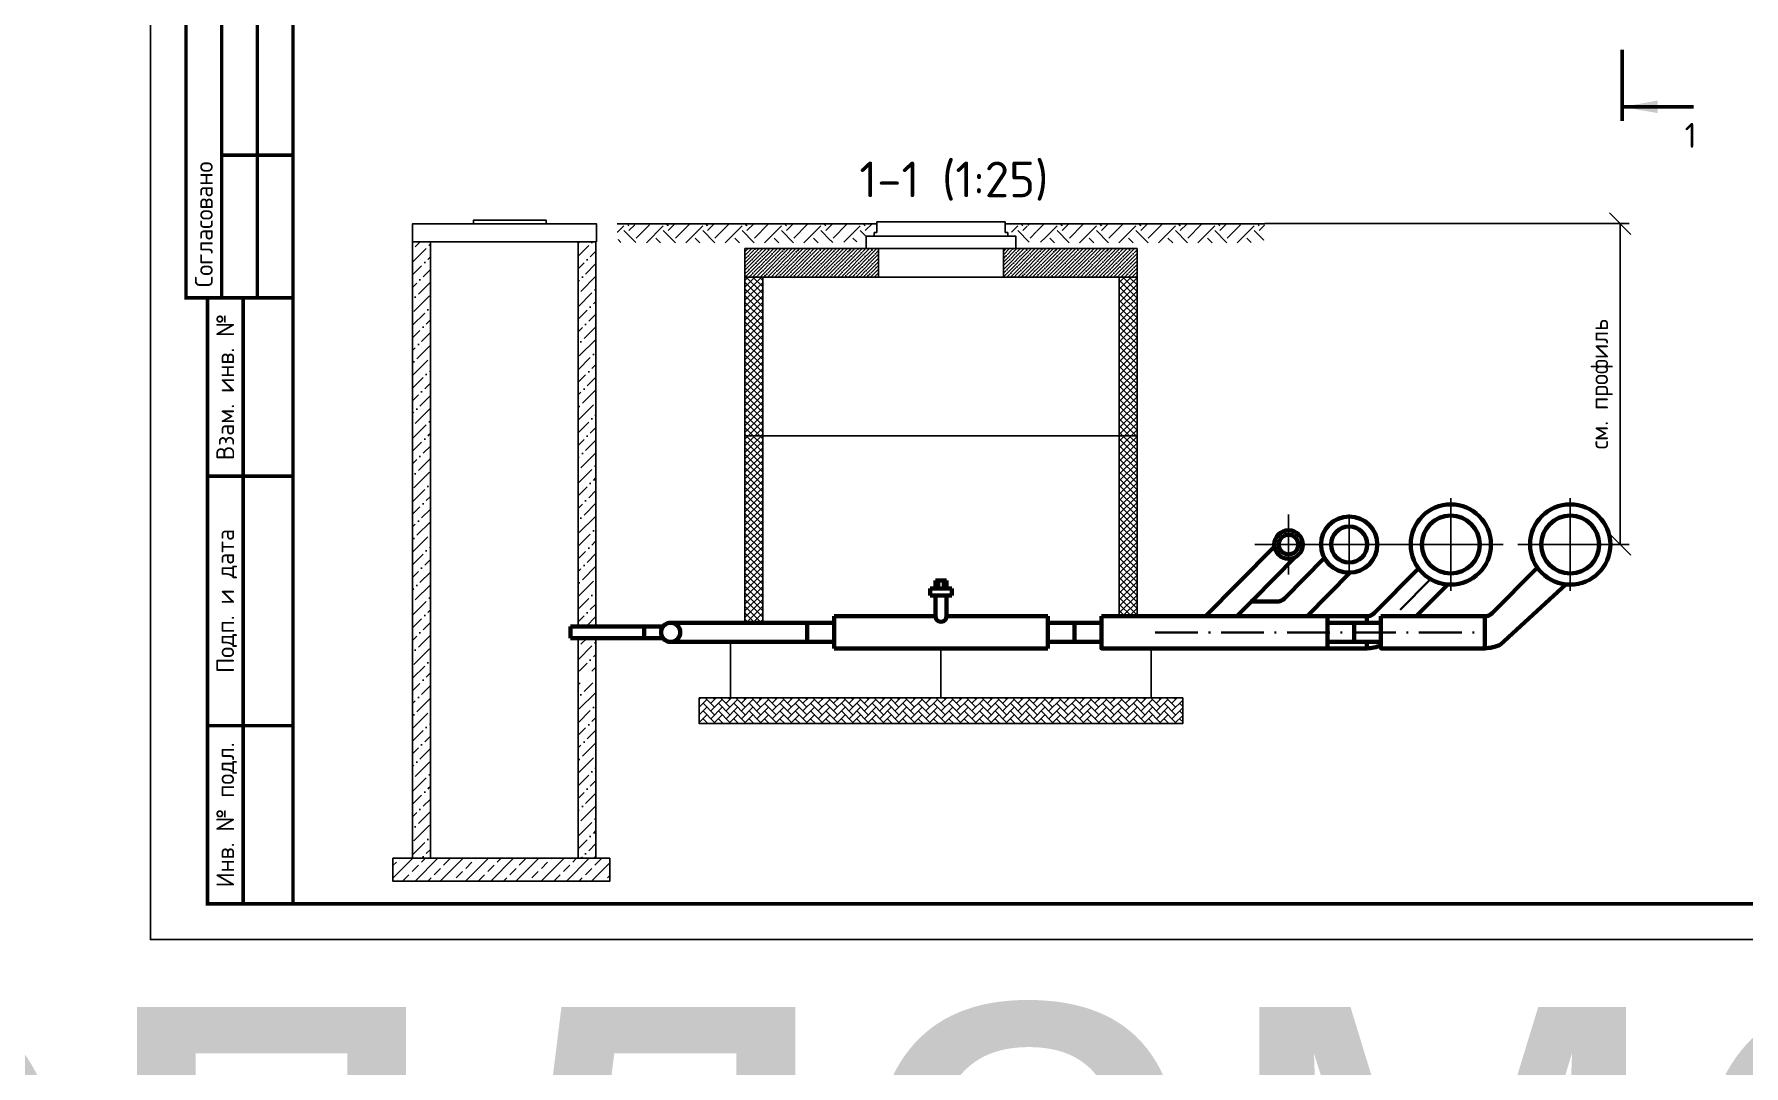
# Model space of a CAD drawing. Header units: metres. Extents: x 1981 to 7362, y 1229 to 3678.
# Drawn here: x 3444.6 to 3684.3, y 2326.5 to 2471.2 of the extents above; entities that cross this region are included whole.
import ezdxf
from ezdxf.enums import TextEntityAlignment as Align

# ---------------------------------------------------------------- set-up
doc = ezdxf.new("R2018")
doc.units = ezdxf.units.M
doc.linetypes.add('ACAD_ISO10W100', pattern=[18.5, 12, -3, 0.5, -3])
doc.layers.add('Основной', color=255, linetype='Continuous', lineweight=50)
doc.layers.add('Форматы', color=7, linetype='Continuous')
doc.styles.add('-ISOCPEUR-', font='isocpeur.ttf')
doc.styles.add('GOST', font='GOST.shx', dxfattribs={"oblique": 15})
doc.styles.add('GOST-2.304_Type-B', font='GOST Common.ttf')
doc.styles.get("Standard").update_dxf_attribs({"font": 'GOST Common.ttf'})
doc.dimstyles.new('Копия(2) М 1 к 40', dxfattribs={"dimtxt": 3.5, "dimasz": 3, "dimexe": 1.25, "dimexo": 0, "dimgap": 1, "dimtad": 1, "dimdec": 0, "dimlfac": 40, "dimzin": 0, "dimdsep": 46, "dimtxsty": 'GOST', "dimblk": 'OBLIQUE', "dimcen": 5, "dimclrd": 256, "dimclre": 256, "dimclrt": 256, "dimazin": 2, "dimtfac": 1, "dimtdec": 0, "dimtmove": 0, "dimatfit": 3, "dimldrblk": 'NONE', "dimfxl": 1.25, "dimtolj": 1, "dimtzin": 0, "dimlwd": -1, "dimlwe": -1, "dimarcsym": 2})
pattern_1 = [(45, (-80079.809, 367286.575), (0, 5.52427173), [3.90625, -3.90625]), (45, (-80080.8446, 367287.611), (0, 5.52427173), [3.90625, -3.90625]), (45, (-80081.8804, 367288.6467), (0, 5.52427173), [3.90625, -3.90625]), (135, (-80081.8804, 367289.3372), (-5.52427173, 6e-16), [3.90625, -3.90625]), (135, (-80080.8446, 367290.373), (-5.52427173, 6e-16), [3.90625, -3.90625]), (135, (-80079.809, 367291.409), (-5.52427173, 6e-16), [3.90625, -3.90625])]

# ---------------------------------------------------------------- blocks, each defined once
blk = doc.blocks.new('*U143')
at = {"style": 'GOST-2.304_Type-B'}
blk.add_attdef('РАЗРАБОТАЛ', text='', height=2.5, dxfattribs=at).set_placement((250.5, -264.22), align=Align.MIDDLE_LEFT)
at = {"style": 'GOST-2.304_Type-B', "flags": 8}
for tag, height, p in [('ДАТА', 2.5, (290.07, -264.4)), ('ЛИСТ', 3, (386.39, -271.92)), ('ЛИСТОВ', 3, (403.89, -271.92)), ('ФОРМАТ', 3, (380.97, -294.75))]:
    blk.add_attdef(tag, text='', height=height, dxfattribs=at).set_placement(p, align=Align.MIDDLE_CENTER)
at = {"style": 'GOST-2.304_Type-B'}
blk.add_attdef('ПРОВЕРИЛ', (250.75, -270.73), '', height=2.5, dxfattribs=at)
at = {"lineweight": 30, "flags": 104}
for tag, p in [('ТЕПЛОВЫЕ_СЕТИ', (330, -269.5)), ('ИМЯ_ЧЕРТЕЖА', (330, -284.5))]:
    blk.add_attdef(tag, text='', height=3, dxfattribs=at).set_placement(p, align=Align.MIDDLE_CENTER)
blk = doc.blocks.new('*U163')
blk.add_lwpolyline([(0, 0), (420, 0), (420, -297), (0, -297)], close=True)
at = {"const_width": 0.5}
blk.add_lwpolyline([(20, -5), (415, -5), (415, -292), (20, -292)], close=True, dxfattribs=at)
for points in [[(20, -207), (5, -207), (5, -142), (20, -142)], [(10, -142), (10, -207)], [(15, -142), (15, -207)], [(10, -187), (20, -187)], [(20, -292), (8, -292), (8, -207), (20, -207)], [(13, -207), (13, -292)], [(8, -232), (20, -232)], [(8, -267), (20, -267)]]:
    blk.add_lwpolyline(points, dxfattribs=at)
at = {"style": 'GOST-2.304_Type-B'}
blk.add_text('Согласовано', height=2.5, rotation=90, dxfattribs=at).set_placement((7.5, -205.5), align=Align.MIDDLE_LEFT)
for s, p in [('Взам. инв. №', (10.5, -219.5)), ('Подп. и дата', (10.5, -249.5)), ('Инв. № подл.', (10.5, -279.5))]:
    blk.add_text(s, height=2.5, rotation=90, dxfattribs=at).set_placement(p, align=Align.MIDDLE_CENTER)
blk.add_attdef('РАЗРАБОТАЛ', text='', height=2.5, dxfattribs=at).set_placement((250.5, -264.22), align=Align.MIDDLE_LEFT)
at = {"style": 'GOST-2.304_Type-B', "flags": 8}
for tag, height, p in [('ДАТА', 2.5, (290.07, -264.4)), ('ЛИСТ', 3, (386.39, -271.92)), ('ЛИСТОВ', 3, (403.89, -271.92)), ('ФОРМАТ', 3, (380.97, -294.75))]:
    blk.add_attdef(tag, text='', height=height, dxfattribs=at).set_placement(p, align=Align.MIDDLE_CENTER)
at = {"style": 'GOST-2.304_Type-B'}
blk.add_attdef('ПРОВЕРИЛ', (250.75, -270.73), '', height=2.5, dxfattribs=at)
at = {"lineweight": 30, "flags": 104}
for tag, p in [('ТЕПЛОВЫЕ_СЕТИ', (330, -269.5)), ('ИМЯ_ЧЕРТЕЖА', (330, -284.5))]:
    blk.add_attdef(tag, text='', height=3, dxfattribs=at).set_placement(p, align=Align.MIDDLE_CENTER)
blk = doc.blocks.new('_Oblique')
at = {"color": 0, "linetype": 'ByBlock', "lineweight": -2}
blk.add_line((-0.5, -0.5), (0.5, 0.5), dxfattribs=at)
blk = doc.blocks.new('*D164')
at = {"transparency": 16777216}
for p, q in [((3617.15, 2444.63), (3668.27, 2444.63)), ((3667.02, 2399.63), (3667.02, 2444.63)), ((3660, 2399.63), (3668.27, 2399.63))]:
    blk.add_line(p, q, dxfattribs=at)
at = {"layer": 'Defpoints', "color": 0, "lineweight": 50, "transparency": 16777216}
for p in [(3617.15, 2444.63), (3667.02, 2444.63), (3660, 2399.63)]:
    blk.add_point(p, dxfattribs=at)
at = {"transparency": 16777216, "xscale": 3, "yscale": 3, "zscale": 3}
for p, rotation in [((3667.02, 2444.63), 90), ((3667.02, 2399.63), 270)]:
    blk.add_blockref('_Oblique', p, dxfattribs=dict(at, rotation=rotation))
at = {"lineweight": 35, "transparency": 16777216, "insert": (3664.39, 2422.13), "char_height": 2.5, "attachment_point": 5, "rotation": 90}
blk.add_mtext('\\A1;см. профиль', dxfattribs=at)
blk = doc.blocks.new('_None')

msp = doc.modelspace()

# ---------------------------------------------------------------- hatches: boundary and pattern name
h = msp.add_hatch()
h.set_pattern_fill('EARTH', color=256, scale=15.625, angle=45, style=0)
h.set_pattern_definition(pattern_1)
h.paths.add_polyline_path([(3526.336, 2444.333), (3526.419, 2444.205), (3526.489, 2442.024), (3526.392, 2442.196)])
h.paths.add_polyline_path([(3531.046, 2444.475), (3526.362, 2444.465), (3526.392, 2441.997), (3531.046, 2441.956)])
h.paths.add_polyline_path([(3559.843, 2444.543), (3531.046, 2444.543), (3531.046, 2441.956), (3555.779, 2441.956)])
h.paths.add_polyline_path([(3562.768, 2444.627), (3560.196, 2444.627), (3555.779, 2441.956), (3560.896, 2442.097)])
h = msp.add_hatch()
h.set_pattern_fill('EARTH', color=256, scale=15.625, angle=45, style=0)
h.set_pattern_definition(pattern_1)
h.paths.add_polyline_path([(3617.168, 2444.333), (3617.085, 2444.205), (3617.015, 2442.024), (3617.113, 2442.196)])
h.paths.add_polyline_path([(3612.458, 2444.475), (3617.142, 2444.465), (3617.113, 2441.997), (3612.458, 2441.956)])
h.paths.add_polyline_path([(3583.661, 2444.543), (3612.458, 2444.543), (3612.458, 2441.956), (3587.725, 2441.956)])
h.paths.add_polyline_path([(3580.736, 2444.627), (3583.308, 2444.627), (3587.725, 2441.956), (3582.608, 2442.097)])
h = msp.add_hatch()
h.set_pattern_fill('ANSI36', color=256, scale=0.39375)
h.set_pattern_definition([(45, (-239.5009, 6401.6682), (0.66299547, 2.4309834), [3.12539063, -0.62507813, 0, -0.62507813])])
h.paths.add_polyline_path([(3497.648, 2355.629), (3500.148, 2355.629), (3500.148, 2442.085), (3497.648, 2442.085)])
h = msp.add_hatch()
h.set_pattern_fill('ANSI36', color=256, scale=0.39375)
h.set_pattern_definition([(45, (-211.4165, 6421.5073), (0.66299547, 2.4309834), [3.12539063, -0.62507813, 0, -0.62507813])])
h.paths.add_polyline_path([(3523.366, 2442.085), (3520.866, 2442.085), (3520.866, 2398.284), (3523.366, 2398.284)])
h.paths.add_polyline_path([(3523.366, 2380.252), (3520.866, 2380.252), (3520.866, 2355.629), (3523.366, 2355.629)])
h.paths.add_polyline_path([(3523.366, 2386.502), (3520.866, 2386.502), (3520.866, 2381.877), (3523.366, 2381.877)])
h.paths.add_polyline_path([(3520.866, 2388.127), (3523.366, 2388.127), (3523.366, 2398.284), (3520.866, 2398.284)])
h = msp.add_hatch()
h.set_pattern_fill('ANSI35', scale=0.115)
h.set_pattern_definition([(45, (410.0191, 1829.9257), (-0.51636473, 0.51636473), []), (45, (410.53544, 1829.9257), (-0.51636473, 0.51636473), [0.9128125, -0.1825625, 0, -0.1825625])])
h.paths.add_polyline_path([(3563.002, 2441.127), (3561.252, 2441.127), (3544.252, 2441.127), (3544.252, 2437.127), (3563.002, 2437.127)])
h.paths.add_polyline_path([(3599.252, 2441.127), (3580.502, 2441.127), (3580.502, 2437.127), (3599.252, 2437.127)])
h = msp.add_hatch()
h.set_pattern_fill('ANSI37', scale=0.20625)
h.set_pattern_definition([(45, (453.76634, 1844.7576), (-0.46304446, 0.46304446), []), (135, (453.76634, 1844.7576), (-0.46304446, -0.46304446), [])])
h.paths.add_polyline_path([(3544.252, 2414.877), (3546.752, 2414.877), (3546.752, 2437.127), (3544.252, 2437.127)])
h.paths.add_polyline_path([(3596.752, 2414.877), (3599.252, 2414.877), (3599.252, 2437.127), (3596.752, 2437.127)])
h = msp.add_hatch()
h.set_pattern_fill('ANSI37', scale=0.20625)
h.set_pattern_definition([(45, (453.76634, 1822.5076), (-0.46304446, 0.46304446), []), (135, (453.76634, 1822.5076), (-0.46304446, -0.46304446), [])])
h.paths.add_polyline_path([(3596.752, 2389.562), (3599.252, 2389.563), (3599.252, 2414.877), (3596.752, 2414.877)])
h.paths.add_polyline_path([(3544.252, 2388.665), (3546.752, 2388.665), (3546.752, 2414.877), (3544.252, 2414.877)])
h = msp.add_hatch()
h.set_pattern_fill('AR-HBONE', scale=0.0075)
h.set_pattern_definition([(45, (410.0191, 1829.9257), (0, 1.07763073), [2.286, -0.762]), (135, (410.5579, 1830.46454), (1e-16, 1.07763073), [2.286, -0.762])])
h.paths.add_polyline_path([(3605.651, 2378.127), (3537.853, 2378.127), (3537.853, 2374.531), (3605.651, 2374.531)])
h = msp.add_hatch()
h.set_pattern_fill('ANSI33', color=256, scale=0.39375)
h.set_pattern_definition([(45, (-239.501, 6383.4536), (-1.7679879, 1.7679879), []), (45, (-237.733, 6383.4536), (-1.7679879, 1.7679879), [1.25015625, -0.6250781])])
h.paths.add_polyline_path([(3494.891, 2355.629), (3494.891, 2352.42), (3525.309, 2352.42), (3525.309, 2355.629)])
at = {"layer": 'Основной'}
msp.add_hatch(color=256, dxfattribs=at).paths.add_polyline_path([(3667.273, 2461.011), (3672.273, 2461.893), (3672.273, 2460.129)], flags=0)

# ---------------------------------------------------------------- linework, layer by layer
at = {"color": 0, "linetype": 'ByBlock'}
for p, q in [((3562.768, 2444.627), (3526.355, 2444.627)), ((3580.736, 2444.627), (3617.149, 2444.627)), ((3500.148, 2442.085), (3520.866, 2442.085))]:
    msp.add_line(p, q, dxfattribs=at)
at = {"color": 7}
for p, q in [((3562.377, 2442.877), (3562.377, 2443.377)), ((3562.377, 2443.377), (3562.768, 2443.377)), ((3562.768, 2443.377), (3562.768, 2444.877)), ((3562.768, 2444.877), (3580.736, 2444.877)), ((3580.736, 2443.377), (3580.736, 2444.877)), ((3581.127, 2443.377), (3580.736, 2443.377)), ((3581.127, 2442.877), (3581.127, 2443.377)), ((3563.002, 2442.877), (3562.377, 2442.877)), ((3563.002, 2442.877), (3580.502, 2442.877)), ((3563.002, 2441.127), (3580.502, 2441.127)), ((3580.502, 2442.877), (3581.127, 2442.877)), ((3544.252, 2437.127), (3599.252, 2437.127)), ((3544.252, 2437.127), (3544.252, 2414.877)), ((3546.752, 2437.127), (3546.752, 2414.877)), ((3596.752, 2437.127), (3596.752, 2414.877)), ((3599.252, 2437.127), (3599.252, 2414.877)), ((3544.252, 2414.877), (3599.252, 2414.877)), ((3544.252, 2414.877), (3599.252, 2414.877)), ((3544.252, 2414.877), (3544.252, 2388.665)), ((3546.752, 2414.877), (3546.752, 2388.665)), ((3596.752, 2414.877), (3596.754, 2389.563)), ((3599.252, 2414.877), (3599.254, 2389.563))]:
    msp.add_line(p, q, dxfattribs=at)
at = {"color": 3, "ltscale": 0.5}
for p, q in [((3643.25, 2406.117), (3643.25, 2393.138)), ((3659.998, 2406.117), (3659.998, 2393.138)), ((3620.499, 2403.827), (3620.499, 2395.427)), ((3629, 2403.827), (3629, 2395.427)), ((3615.759, 2399.627), (3625.242, 2399.627)), ((3621.336, 2399.627), (3635.989, 2399.627)), ((3624.26, 2399.627), (3633.743, 2399.627)), ((3635.924, 2399.627), (3650.577, 2399.627)), ((3652.672, 2399.627), (3667.325, 2399.627))]:
    msp.add_line(p, q, dxfattribs=at)
at = {"color": 6, "lineweight": 60}
for p, q in [((3613.481, 2394.254), (3618.517, 2399.352)), ((3615.564, 2391.916), (3621.439, 2397.862)), ((3608.847, 2389.564), (3613.481, 2394.254)), ((3613.24, 2389.564), (3615.564, 2391.916))]:
    msp.add_line(p, q, dxfattribs=at)
at = {"color": 4, "lineweight": 60}
for p, q in [((3619.915, 2392.071), (3625.502, 2397.72)), ((3623.109, 2389.565), (3629.127, 2395.694)), ((3615.108, 2391.627), (3618.856, 2391.627))]:
    msp.add_line(p, q, dxfattribs=at)
at = {"color": 5, "lineweight": 60}
for p, q in [((3638.662, 2396.21), (3632.514, 2390.009)), ((3571.752, 2393.451), (3570.225, 2393.451)), ((3570.225, 2393.451), (3570.225, 2392.497)), ((3570.988, 2393.451), (3570.988, 2394.565)), ((3571.752, 2394.565), (3570.988, 2394.565)), ((3571.37, 2394.565), (3571.37, 2393.451)), ((3572.516, 2394.565), (3571.752, 2394.565)), ((3573.279, 2393.451), (3571.752, 2393.451)), ((3572.134, 2394.565), (3572.134, 2393.451)), ((3572.516, 2393.451), (3572.516, 2394.565)), ((3573.279, 2392.497), (3573.279, 2393.451)), ((3642.819, 2394.011), (3638.411, 2389.565)), ((3570.225, 2392.497), (3573.279, 2392.497)), ((3570.988, 2392.497), (3570.988, 2389.565)), ((3572.516, 2392.497), (3572.516, 2389.565)), ((3530.135, 2388.127), (3519.779, 2388.127)), ((3519.779, 2388.127), (3519.779, 2386.502)), ((3530.135, 2388.127), (3530.135, 2386.502)), ((3530.135, 2388.127), (3532.765, 2388.127)), ((3553.002, 2388.665), (3533.843, 2388.665)), ((3553.002, 2388.665), (3553.002, 2385.965)), ((3553.002, 2388.665), (3553.002, 2385.965)), ((3556.752, 2388.665), (3553.002, 2388.665)), ((3553.002, 2388.665), (3553.002, 2385.965)), ((3553.002, 2388.665), (3553.002, 2385.965)), ((3553.002, 2385.965), (3553.002, 2388.665)), ((3556.752, 2389.565), (3556.752, 2385.065)), ((3570.988, 2389.565), (3556.752, 2389.565)), ((3586.752, 2389.565), (3572.516, 2389.565)), ((3586.752, 2389.565), (3586.752, 2385.065)), ((3586.752, 2388.665), (3590.502, 2388.665)), ((3625.951, 2389.565), (3631.475, 2389.565)), ((3631.459, 2388.665), (3631.455, 2389.565)), ((3530.135, 2386.502), (3519.779, 2386.502)), ((3530.135, 2386.502), (3532.765, 2386.502)), ((3553.002, 2385.965), (3533.843, 2385.965)), ((3553.002, 2385.965), (3556.752, 2385.965)), ((3590.502, 2385.965), (3586.752, 2385.965)), ((3631.475, 2385.065), (3631.471, 2385.965)), ((3586.752, 2385.065), (3556.752, 2385.065)), ((3625.951, 2385.065), (3631.475, 2385.065))]:
    msp.add_line(p, q, dxfattribs=at)
at = {"lineweight": 60}
for p, q in [((3655.213, 2396.21), (3649.065, 2390.009)), ((3659.37, 2394.011), (3650.179, 2385.549)), ((3633.431, 2389.565), (3648.026, 2389.565)), ((3648.026, 2385.065), (3648.026, 2389.565)), ((3633.431, 2385.065), (3648.026, 2385.065))]:
    msp.add_line(p, q, dxfattribs=at)
at = {"color": 3, "linetype": 'ACAD_ISO10W100', "lineweight": 35, "ltscale": 0.5}
for p, q in [((3640.363, 2394.73), (3635.242, 2389.565)), ((3601.781, 2387.315), (3648.045, 2387.315))]:
    msp.add_line(p, q, dxfattribs=at)
at = {"color": 0, "linetype": 'ByBlock'}
for points in [[(3497.648, 2442.085), (3523.42, 2442.085), (3523.42, 2444.627), (3497.648, 2444.627)], [(3506.197, 2444.627), (3516.379, 2444.627), (3516.379, 2445.13), (3506.197, 2445.13)], [(3497.648, 2442.085), (3500.148, 2442.085), (3500.148, 2355.629), (3497.648, 2355.629)], [(3494.891, 2355.629), (3525.309, 2355.629), (3525.309, 2352.42), (3494.891, 2352.42)]]:
    msp.add_lwpolyline(points, close=True, dxfattribs=at)
for points in [[(3520.866, 2388.127), (3520.866, 2442.085), (3523.366, 2442.085), (3523.366, 2388.127)], [(3520.866, 2381.877), (3520.866, 2386.502)], [(3523.366, 2386.502), (3523.366, 2381.877)], [(3523.366, 2381.877), (3523.366, 2355.629), (3520.866, 2355.629), (3520.866, 2381.877)]]:
    msp.add_lwpolyline(points, dxfattribs=at)
at = {"color": 7}
for points in [[(3544.252, 2441.127), (3599.252, 2441.127), (3599.252, 2437.127), (3544.252, 2437.127)], [(3582.252, 2442.877), (3561.252, 2442.877), (3561.252, 2441.127), (3582.252, 2441.127)], [(3563.002, 2437.127), (3580.502, 2437.127), (3580.502, 2441.127), (3563.002, 2441.127)], [(3537.853, 2378.127), (3605.651, 2378.127), (3605.651, 2374.531), (3537.853, 2374.531)]]:
    msp.add_lwpolyline(points, close=True, dxfattribs=at)
at = {"lineweight": 60}
for points in [[(3590.5, 2388.662), (3594.25, 2388.662), (3594.25, 2385.962), (3590.5, 2385.962)], [(3594.25, 2389.562), (3625.951, 2389.565), (3625.951, 2385.065), (3594.25, 2385.062)], [(3629.701, 2388.665), (3625.951, 2388.665), (3625.951, 2385.965), (3629.701, 2385.965)], [(3629.701, 2388.665), (3633.451, 2388.665), (3633.451, 2385.965), (3629.701, 2385.965)], [(3633.451, 2389.565), (3648.045, 2389.565), (3648.045, 2385.065), (3633.451, 2385.065)]]:
    msp.add_lwpolyline(points, close=True, dxfattribs=at)
at = {"color": 7}
for points in [[(3571.752, 2385.065), (3571.752, 2378.127), (3542.252, 2378.127), (3542.252, 2385.965)], [(3601.252, 2385.065), (3601.252, 2378.127), (3571.752, 2378.127), (3571.752, 2385.065)]]:
    msp.add_lwpolyline(points, dxfattribs=at)
at = {"color": 5, "lineweight": 60}
for centre, radius in [((3643.248, 2399.627), 5.625), ((3643.248, 2399.627), 4.062), ((3533.843, 2387.315), 1.35)]:
    msp.add_circle(centre, radius, dxfattribs=at)
at = {"lineweight": 60}
for radius in [5.625, 4.062]:
    msp.add_circle((3659.998, 2399.627), radius, dxfattribs=at)
at = {"color": 4, "lineweight": 60}
for radius in [3.938, 2.538]:
    msp.add_circle((3628.998, 2399.627), radius, dxfattribs=at)
at = {"color": 6, "lineweight": 60}
for radius in [2, 1.375]:
    msp.add_circle((3620.498, 2399.627), radius, dxfattribs=at)
at = {"color": 4, "lineweight": 60}
msp.add_arc((3618.817, 2393.206), 1.579, 271.43253, 314.05879, dxfattribs=at)
at = {"color": 5, "lineweight": 60}
for centre, radius, start, end in [((3571.752, 2389.561), 0.764, 179.7275, 0.2725), ((3631.416, 2391.144), 1.579, 271.43253, 314.05879), ((3631.034, 2392.054), 7.003, 273.60635, 290.18473)]:
    msp.add_arc(centre, radius, start, end, dxfattribs=at)
at = {"lineweight": 60}
for centre, radius, start, end in [((3647.967, 2391.144), 1.579, 271.43253, 314.05879), ((3647.585, 2392.054), 7.003, 273.60635, 291.7411)]:
    msp.add_arc(centre, radius, start, end, dxfattribs=at)
at = {"layer": 'Основной'}
msp.add_line((3667.273, 2461.011), (3677.273, 2461.011), dxfattribs=at)
msp.add_lwpolyline([(3667.273, 2469.011, 0.5, 0.5, 0), (3667.273, 2459.011, 0.5, 0.5, 0)], format="xyseb", dxfattribs=at)

# ---------------------------------------------------------------- block references
at = {"layer": 'Форматы'}
msp.add_blockref('*U163', (3460.879, 2641.227), dxfattribs=at)
ref = msp.add_blockref('*U143', (3013.291, 2620.512), dxfattribs=at)
lines = msp.add_mtext('План теплотрассы М1:500;\\PРазрез 1-1 М1:20; К1 (М1:50)', dxfattribs={"layer": '0', "insert": (3343.291, 2336.012), "char_height": 70, "attachment_point": 1})
ref.add_attrib('ИМЯ_ЧЕРТЕЖА', '', (3343.291, 2336.012), dxfattribs={"flags": 104}).embed_mtext(lines)
lines = msp.add_mtext('Тепломеханические решения тепловых сетей', dxfattribs={"layer": '0', "insert": (3343.291, 2351.012), "char_height": 70, "attachment_point": 1})
ref.add_attrib('ТЕПЛОВЫЕ_СЕТИ', '', (3343.291, 2351.012), dxfattribs={"flags": 104}).embed_mtext(lines)

# ---------------------------------------------------------------- texts
at = {"style": '-ISOCPEUR-'}
msp.add_text('1-1 (1:25)', height=5, dxfattribs=at).set_placement((3573.562, 2450.835), align=Align.MIDDLE_CENTER)
at = {"layer": 'Основной', "style": 'GOST-2.304_Type-B'}
msp.add_text('1', height=3.5, dxfattribs=at).set_placement((3676.048, 2455.261))

# ---------------------------------------------------------------- dimensions: what is measured, and where the dimension line sits
at = {"color": 18, "lineweight": 35, "true_color": 0x000000}
dim = msp.add_linear_dim(base=(3667.019, 2444.627), p1=(3659.998, 2399.627), p2=(3617.149, 2444.627), angle=90, text='см. профиль', dimstyle='Копия(2) М 1 к 40', override={"dimtxt": 2.5, "dimtxsty": 'Standard'}, dxfattribs=at)
dim.commit()
dim.dimension.update_dxf_attribs({"geometry": '*D164', "text_midpoint": (3667.019, 2422.127), "dimtype": 160})

doc.saveas('drawing.dxf')
